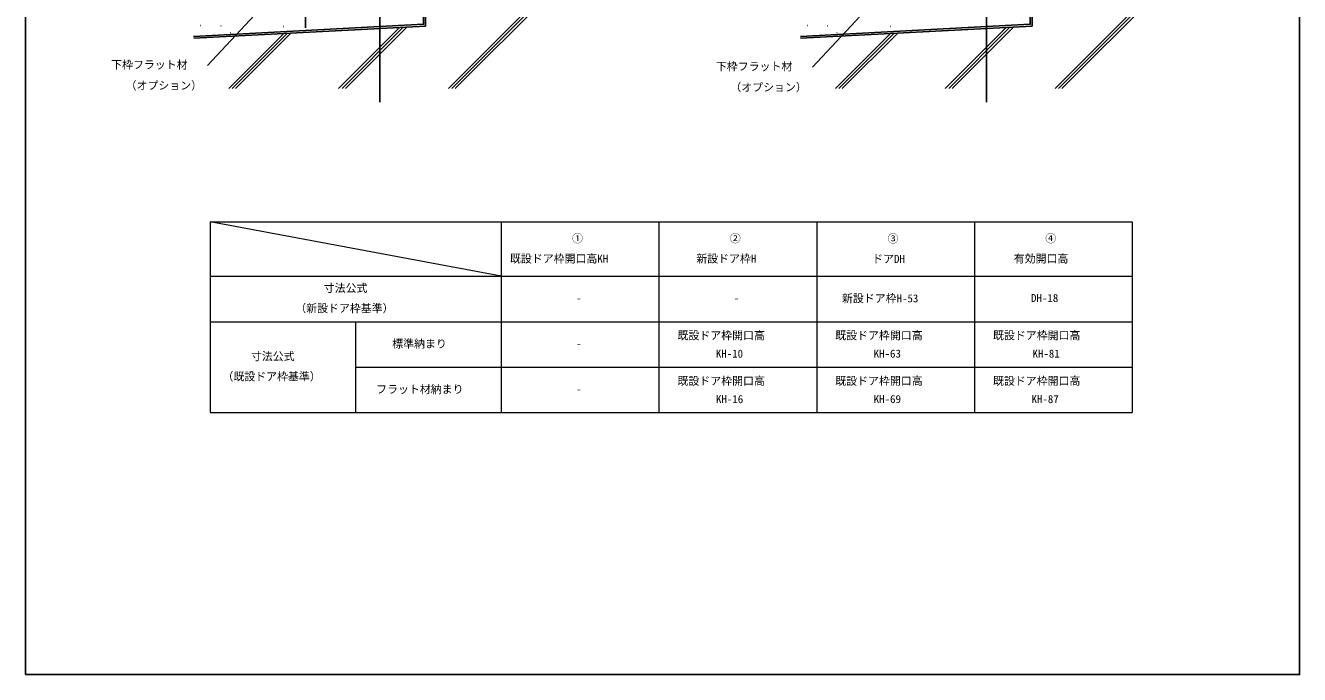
# Model space of a CAD drawing. Units: millimetres, scale not verified. Extents: x -525 to 525, y -783 to 779.
# Drawn here: x -525 to 525, y -783 to -248 of the extents above; entities that cross this region are included whole.
import ezdxf
from ezdxf.enums import TextEntityAlignment as Align

# ---------------------------------------------------------------- set-up
doc = ezdxf.new("R2010")
doc.units = ezdxf.units.MM
doc.header["$LTSCALE"] = 4
doc.layers.add('0-1_TABLE1', color=7, linetype='Continuous', lineweight=18)
for name, color, linetype in [('0-5_YKK_12', 2, 'Continuous'), ('0-6_YKK_13', 4, 'Continuous'), ('0-7_YKK_D', 6, 'Continuous'), ('0-8_YKK_ZWAK', 7, 'Continuous'), ('0-9_YSS_K', 3, 'Continuous'), ('0-A_YSS_KE', 3, 'Continuous')]:
    doc.layers.add(name, color=color, linetype=linetype)
doc.styles.add('ＭＳ ゴシック', font='')
doc.styles.get('ＭＳ ゴシック').set_extended_font_data('MS Gothic')

msp = doc.modelspace()

# ---------------------------------------------------------------- linework, layer by layer
at = {"layer": '0-1_TABLE1'}
for p, q in [((-132.903, -454.438), (-372.903, -409.506)), ((-132.903, -409.506), (-132.903, -566.938)), ((-2.903, -409.506), (-2.903, -566.938)), ((127.097, -409.506), (127.097, -566.938)), ((257.097, -409.506), (257.097, -566.938)), ((387.097, -409.506), (387.097, -566.938)), ((-372.903, -454.438), (387.097, -454.438)), ((-372.903, -491.938), (387.097, -491.938)), ((-252.903, -491.938), (-252.903, -566.938)), ((-252.903, -529.438), (387.097, -529.438)), ((-372.903, -566.938), (387.097, -566.938))]:
    msp.add_line(p, q, dxfattribs=at)
for points in [[(-372.903, -409.506), (-132.903, -409.506), (387.097, -409.506)], [(-372.903, -409.506), (-372.903, -454.438), (-372.903, -566.938)]]:
    msp.add_lwpolyline(points, dxfattribs=at)
at = {"layer": '0-5_YKK_12'}
for p, q in [((-232.856, 425.296), (-232.856, -310.842)), ((267.144, 425.296), (267.144, -310.842))]:
    msp.add_line(p, q, dxfattribs=at)
at = {"layer": '0-6_YKK_13'}
msp.add_line((-294.356, -193.021), (-294.356, -249.571), dxfattribs=at)
at = {"layer": '0-7_YKK_D'}
for points in [[(-299.497, -199.539), (-301.233, -201.407), (-374.878, -280.645)], [(200.445, -199.525), (198.707, -201.391), (123.521, -282.093)]]:
    msp.add_lwpolyline(points, dxfattribs=at)
at = {"layer": '0-8_YKK_ZWAK'}
msp.add_line((-525, 747.1), (-525, -782.9), dxfattribs=at)
msp.add_lwpolyline([(-525, -782.9), (525, -782.9), (525, 747.1)], dxfattribs=at)
at = {"layer": '0-9_YSS_K'}
for p, q in [((-86.344, -209.437), (-176.433, -299.526)), ((-83.516, -209.437), (-173.604, -299.526)), ((-80.687, -209.437), (-170.776, -299.526)), ((413.656, -209.437), (323.567, -299.526)), ((416.484, -209.437), (326.396, -299.526)), ((419.313, -209.437), (329.224, -299.526)), ((-380.79, -247.721), (-380.59, -247.721)), ((-363.996, -248.008), (-363.796, -248.008)), ((-347.882, -248.001), (-347.682, -248.001)), ((-312.36, -248.43), (-312.16, -248.43)), ((-298.995, -248.829), (-298.795, -248.829)), ((-216.635, -249.218), (-266.942, -299.526)), ((-213.65, -249.062), (-264.114, -299.526)), ((-210.665, -248.905), (-261.286, -299.526)), ((119.21, -247.721), (119.41, -247.721)), ((136.004, -248.008), (136.204, -248.008)), ((152.118, -248.001), (152.318, -248.001)), ((187.64, -248.43), (187.84, -248.43)), ((201.005, -248.829), (201.205, -248.829)), ((283.365, -249.218), (233.058, -299.526)), ((286.35, -249.062), (235.886, -299.526)), ((289.335, -248.905), (238.714, -299.526)), ((-369.592, -253.334), (-369.392, -253.334)), ((-312.15, -254.224), (-357.452, -299.526)), ((-356.228, -253.732), (-356.028, -253.732)), ((-309.165, -254.068), (-354.624, -299.526)), ((-306.181, -253.911), (-351.795, -299.526)), ((130.408, -253.334), (130.608, -253.334)), ((187.85, -254.224), (142.548, -299.526)), ((143.772, -253.732), (143.972, -253.732)), ((190.835, -254.068), (145.376, -299.526)), ((193.819, -253.911), (148.205, -299.526))]:
    msp.add_line(p, q, dxfattribs=at)
for points in [[(-195.355, -209.437), (-195.355, -248.103), (-386.32, -258.111)], [(304.645, -209.437), (304.645, -248.103), (113.68, -258.111)]]:
    msp.add_lwpolyline(points, dxfattribs=at)
at = {"layer": '0-A_YSS_KE'}
for points in [[(-196.855, -207.937), (-196.855, -246.68), (-386.398, -256.613)], [(303.145, -207.937), (303.145, -246.68), (113.602, -256.613)]]:
    msp.add_lwpolyline(points, dxfattribs=at)

# ---------------------------------------------------------------- texts
at = {"layer": '0-1_TABLE1', "style": 'ＭＳ ゴシック'}
for s, p in [('①', (-74.5, -428.537)), ('②', (55.5, -428.537)), ('③', (185.5, -428.716)), ('④', (315.5, -428.537)), ('既設ドア枠開口高KH', (-125.713, -445.225)), ('新設ドア枠H', (27.861, -445.225)), ('ドアDH', (172.844, -445.404)), ('有効開口高', (289.472, -445.225)), ('寸法公式', (-279.187, -469.472)), ('新設ドア枠H-53', (147.915, -477.944)), ('DH-18', (303.713, -477.688)), ('（新設ドア枠基準）', (-302.659, -486.159)), ('-', (-71.176, -477.688)), ('-', (58.824, -477.688)), ('既設ドア枠開口高', (12.392, -508.532)), ('既設ドア枠開口高', (142.392, -508.532)), ('既設ドア枠開口高', (272.392, -508.532)), ('標準納まり', (-222.767, -515.367)), ('-', (-71.176, -515.188)), ('寸法公式', (-339.187, -525.722)), ('KH-10', (43.944, -523.532)), ('KH-63', (174.046, -523.532)), ('KH-81', (304.941, -523.532)), ('（既設ドア枠基準）', (-362.659, -542.409)), ('フラット材納まり', (-235.985, -552.944)), ('既設ドア枠開口高', (12.392, -546.032)), ('既設ドア枠開口高', (142.392, -546.032)), ('既設ドア枠開口高', (272.392, -546.032)), ('-', (-71.176, -552.688)), ('KH-16', (44.071, -561.032)), ('KH-69', (174.071, -561.032)), ('KH-87', (304.123, -561.032))]:
    msp.add_text(s, height=6.598, dxfattribs=at).set_placement(p, align=Align.BOTTOM_LEFT)
at = {"layer": '0-7_YKK_D', "style": 'ＭＳ ゴシック'}
for s, p in [('下枠フラット材', (-454.381, -285.286)), ('下枠フラット材', (44.017, -286.734)), ('（オプション）', (-442.467, -302.434)), ('（オプション）', (55.932, -303.882))]:
    msp.add_text(s, height=6.598, dxfattribs=at).set_placement(p, align=Align.BOTTOM_LEFT)

doc.saveas('drawing.dxf')
